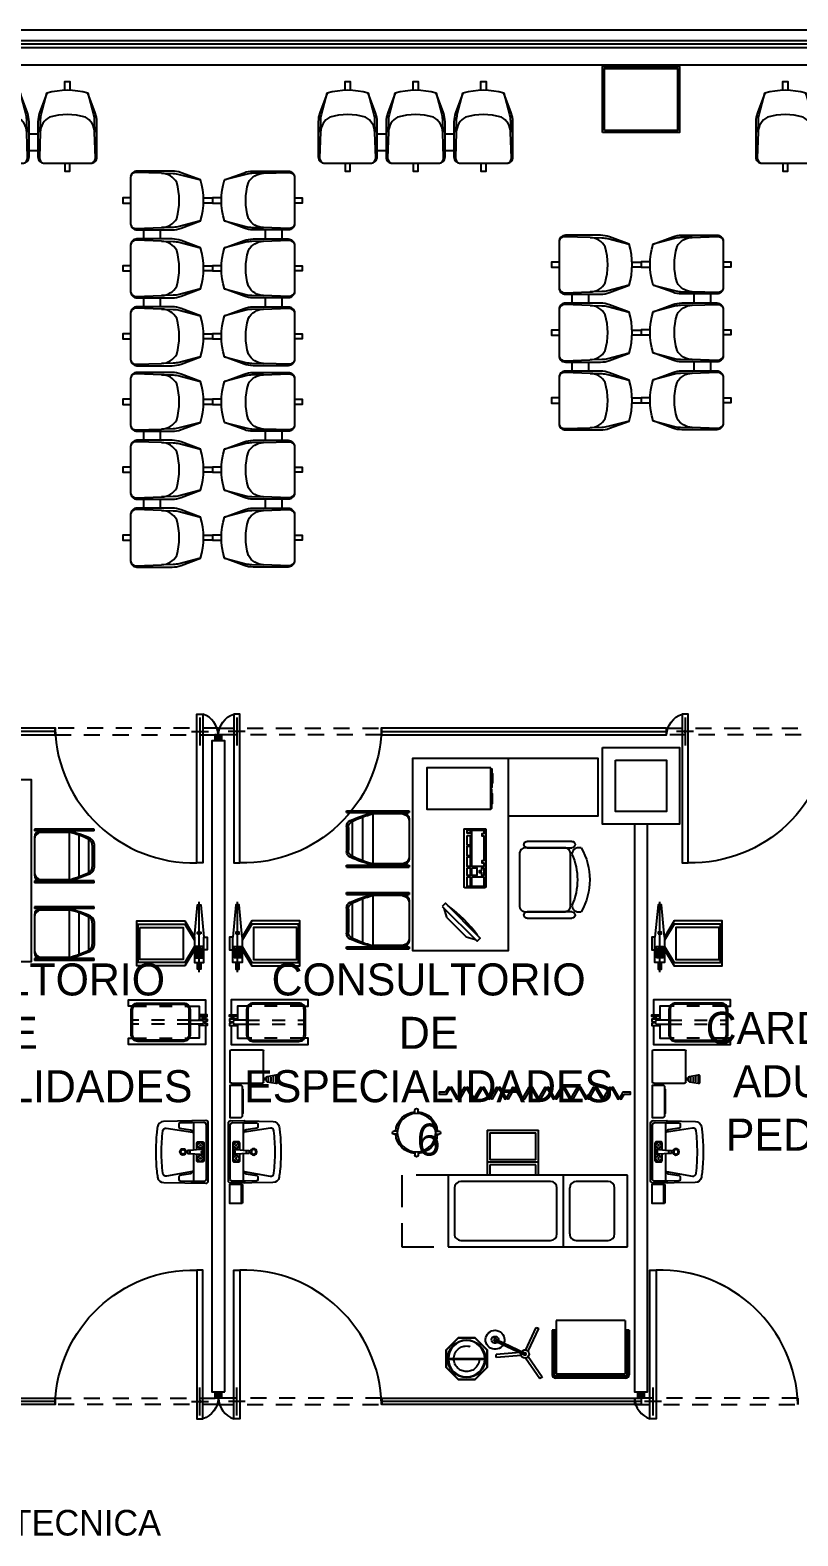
# Model space of a CAD drawing. Header units: millimetres. Extents: x 2523 to 2756, y 378 to 482.
# Drawn here: x 2583.61 to 2589.61, y 396.71 to 408.46 of the extents above; entities that cross this region are included whole.
import ezdxf

# ---------------------------------------------------------------- set-up
doc = ezdxf.new("R2010")
doc.units = ezdxf.units.MM
for name, pattern in [('DASHED', [0.75, 0.5, -0.25]), ('H25', [0.06, 0.0375, -0.0225]), ('HIDDEN', [0.375, 0.25, -0.125]), ('HIDDEN2', [0.1875, 0.125, -0.0625])]:
    doc.linetypes.add(name, pattern=pattern)
for name, color, linetype in [('CANCEL', 6, 'Continuous'), ('MOBILIARIO', 161, 'Continuous'), ('MOBSANIT', 161, 'Continuous')]:
    doc.layers.add(name, color=color, linetype=linetype)
doc.styles.add('STYLE1', font='GOTHIC.TTF')
doc.styles.add('STYLE2', font='GOTHIC.TTF')

# ---------------------------------------------------------------- blocks, each defined once
blk = doc.blocks.new('91040053')
for p, q in [((0.25, -0.41), (0.32, -0.41)), ((0.78, -0.41), (0.85, -0.41)), ((0.25, -0.54), (0.32, -0.54)), ((0.78, -0.54), (0.85, -0.54))]:
    blk.add_line(p, q)
for points in [[(0, -0.07), (0, 0), (0.04, 0), (0.04, -0.07)], [(0.53, -0.07), (0.53, 0), (0.57, 0), (0.57, -0.07)], [(1.06, -0.07), (1.06, 0), (1.1, 0), (1.1, -0.07)], [(0, -0.64), (0, -0.7), (0.04, -0.7), (0.04, -0.64)], [(0.53, -0.64), (0.53, -0.7), (0.57, -0.7), (0.57, -0.64)], [(1.06, -0.64), (1.06, -0.7), (1.1, -0.7), (1.1, -0.64)]]:
    blk.add_lwpolyline(points)
for points in [[(0.2, -0.64, 0.414214), (0.25, -0.59), (0.25, -0.316, 0.08968), (0.237, -0.246), (0.18, -0.093, 0.146279), (-0.14, -0.093), (-0.197, -0.246, 0.08968), (-0.21, -0.316), (-0.21, -0.59, 0.414214), (-0.16, -0.64)], [(0.73, -0.64, 0.414214), (0.78, -0.59), (0.78, -0.316, 0.08968), (0.767, -0.246), (0.71, -0.093, 0.146279), (0.39, -0.093), (0.333, -0.246, 0.08968), (0.32, -0.316), (0.32, -0.59, 0.414214), (0.37, -0.64)], [(1.26, -0.64, 0.414214), (1.31, -0.59), (1.31, -0.316, 0.08968), (1.297, -0.246), (1.24, -0.093, 0.146279), (0.92, -0.093), (0.863, -0.246, 0.08968), (0.85, -0.316), (0.85, -0.59, 0.414214), (0.9, -0.64)]]:
    blk.add_lwpolyline(points, format="xyb", close=True)
for points in [[(-0.192, -0.398), (-0.19, -0.307, -0.059336), (-0.184, -0.26), (-0.14, -0.093)], [(0.18, -0.093), (0.224, -0.26, -0.059336), (0.23, -0.307), (0.232, -0.398)], [(0.338, -0.398), (0.34, -0.307, -0.059336), (0.346, -0.26), (0.39, -0.093)], [(0.71, -0.093), (0.754, -0.26, -0.059336), (0.76, -0.307), (0.762, -0.398)], [(0.868, -0.398), (0.87, -0.307, -0.059336), (0.876, -0.26), (0.92, -0.093)], [(1.24, -0.093), (1.284, -0.26, -0.059336), (1.29, -0.307), (1.292, -0.398)], [(0.206, -0.64, 0.342318), (0.239, -0.596), (0.232, -0.399, 0.27208), (0.16, -0.28, 0.144285), (-0.12, -0.28, 0.27018), (-0.192, -0.398), (-0.199, -0.596, 0.342318), (-0.166, -0.64)], [(0.736, -0.64, 0.342318), (0.769, -0.596), (0.762, -0.399, 0.27208), (0.69, -0.28, 0.144285), (0.41, -0.28, 0.27018), (0.338, -0.398), (0.331, -0.596, 0.342318), (0.364, -0.64)], [(1.266, -0.64, 0.342318), (1.299, -0.596), (1.292, -0.399, 0.27208), (1.22, -0.28, 0.144285), (0.94, -0.28, 0.27018), (0.868, -0.398), (0.861, -0.596, 0.342318), (0.894, -0.64)]]:
    blk.add_lwpolyline(points, format="xyb")
blk = doc.blocks.new('PP3')
at = {"layer": 'CANCEL', "color": 252}
for p, q in [((-0.144, 0.134), (-0.144, -0.084)), ((-0.209, 0.025), (-0.078, 0.025))]:
    blk.add_line(p, q, dxfattribs=at)
at = {"layer": 'CANCEL'}
blk.add_line((-1.275, 0), (-1.275, 0.05), dxfattribs=at)
blk.add_lwpolyline([(-0.12, 0.16), (-0.12, -1), (-0.168, -1), (-0.168, 0.16), (-0.12, 0.16), (-0.12, -0.99)], dxfattribs=at)
at = {"layer": 'CANCEL', "color": 252, "linetype": 'HIDDEN2'}
blk.add_lwpolyline([(0, 0.05), (-1.275, 0.05), (-1.275, 0), (0, 0)], close=True, dxfattribs=at)
at = {"layer": 'CANCEL'}
blk.add_circle((-0.144, 0.025), 0.00483, dxfattribs=at)
for centre, radius, start, end in [((-0.177, -0.007), 0.177, 2.4258, 71.2368), ((-0.196, 0.079), 1.079, 181.5376, 271.514)]:
    blk.add_arc(centre, radius, start, end, dxfattribs=at)
blk = doc.blocks.new('LAMPARA DE PIE')
for p, q in [((-0.346, 0.029), (-0.346, 0.225)), ((-0.324, 0.031), (-0.324, 0.225)), ((-0.082, 0.007), (-0.325, 0.007)), ((-0.363, -0.008), (-0.531, -0.105)), ((-0.35, -0.026), (-0.52, -0.124)), ((-0.082, -0.007), (-0.325, -0.007)), ((-0.31, -0.023), (-0.142, -0.12)), ((-0.294, -0.007), (-0.131, -0.101))]:
    blk.add_line(p, q)
for centre, radius in [((-0.332, 0), 0.00973), ((-0.074, 0), 0.0101)]:
    blk.add_circle(centre, radius)
for centre, radius, start, end in [((-0.332, 0), 0.225, 87.8507, 93.4398), ((-0.332, 0), 0.032, 11.9864, 348.0136), ((-0.074, 0), 0.0743, 185.141, 174.859), ((-0.074, 0), 0.027, 194.2658, 165.7342), ((-0.332, 0), 0.225, 207.8507, 213.4398), ((-0.332, 0), 0.225, 327.8507, 333.4398)]:
    blk.add_arc(centre, radius, start, end)
blk = doc.blocks.new('MPASTEUR')
at = {"layer": 'MOBILIARIO'}
for p, q in [((0, -0.275), (0, 0.275)), ((0.015, -0.275), (0.015, 0.275)), ((0.375, 0.3), (0.025, 0.3)), ((0.375, 0.285), (0.025, 0.285)), ((0.03, -0.27), (0.03, 0.27)), ((0.45, 0.27), (0.03, 0.27)), ((0.375, 0.27), (0.375, 0.3)), ((0.45, -0.27), (0.45, 0.27)), ((0.375, -0.285), (0.025, -0.285)), ((0.375, -0.3), (0.025, -0.3)), ((0.45, -0.27), (0.03, -0.27)), ((0.375, -0.3), (0.375, -0.27))]:
    blk.add_line(p, q, dxfattribs=at)
for centre, radius, start, end in [((0.025, 0.275), 0.025, 90, 180), ((0.025, 0.275), 0.01, 90, 180), ((0.025, -0.275), 0.025, 180, 270), ((0.025, -0.275), 0.01, 180, 270)]:
    blk.add_arc(centre, radius, start, end, dxfattribs=at)
blk = doc.blocks.new('CUBETA')
for p, q in [((-0.147, 0.002), (0.148, 0.002)), ((-0.147, -0.002), (0.148, -0.002))]:
    blk.add_line(p, q)
for points in [[(-0.066, 0.162), (-0.161, 0.067), (-0.161, -0.067), (-0.066, -0.161), (0.068, -0.161), (0.163, -0.067), (0.163, 0.067), (0.068, 0.162)], [(-0.065, 0.16), (-0.159, 0.066), (-0.159, -0.066), (-0.065, -0.159), (0.067, -0.159), (0.161, -0.066), (0.161, 0.066), (0.067, 0.16)]]:
    blk.add_lwpolyline(points, close=True)
blk.add_circle((0, 0), 0.147)
at = {"linetype": 'DASHED'}
blk.add_circle((0, 0), 0.1, dxfattribs=at)
for start, end in [(1.0052, 178.9948), (181.0052, 358.9948)]:
    blk.add_arc((0, 0), 0.142, start, end)
blk = doc.blocks.new('MESUN')
at = {"layer": 'MOBILIARIO'}
for p, q in [((0, 1.76), (-0.56, 1.76)), ((-0.56, 1.76), (-0.56, 0.36)), ((-0.1, 1.66), (-0.46, 1.66)), ((0, 0.36), (0, 1.76)), ((-0.51, 1.61), (-0.51, 1.36)), ((-0.05, 1.36), (-0.05, 1.61)), ((-0.1, 1.31), (-0.46, 1.31)), ((0, 1.26), (-0.56, 1.26)), ((-0.1, 1.21), (-0.46, 1.21)), ((-0.56, 1.065), (-0.91, 1.065)), ((-0.91, 0.665), (-0.91, 1.065)), ((-0.66, 1.065), (-0.66, 0.665)), ((-0.51, 1.16), (-0.51, 0.46)), ((-0.05, 0.46), (-0.05, 1.16)), ((-0.68, 1.045), (-0.89, 1.045)), ((-0.89, 0.685), (-0.89, 1.045)), ((-0.68, 1.045), (-0.68, 0.685)), ((-0.56, 1.045), (-0.64, 1.045)), ((-0.64, 1.045), (-0.64, 0.685)), ((-0.91, 0.665), (-0.56, 0.665)), ((-0.89, 0.685), (-0.68, 0.685)), ((-0.64, 0.685), (-0.56, 0.685)), ((-0.56, 0.36), (0, 0.36)), ((-0.46, 0.41), (-0.1, 0.41))]:
    blk.add_line(p, q, dxfattribs=at)
at = {"layer": 'MOBILIARIO', "linetype": 'HIDDEN'}
for p, q in [((-0.56, 0.36), (-0.56, 0)), ((0, 0), (0, 0.36)), ((-0.56, 0), (0, 0))]:
    blk.add_line(p, q, dxfattribs=at)
at = {"layer": 'MOBILIARIO'}
for centre, start, end in [((-0.46, 1.61), 90, 180), ((-0.1, 1.61), 0, 90), ((-0.46, 1.36), 180, 270), ((-0.1, 1.36), 270, 0), ((-0.46, 1.16), 90, 180), ((-0.1, 1.16), 0, 90), ((-0.46, 0.46), 180, 270), ((-0.1, 0.46), 270, 0)]:
    blk.add_arc(centre, 0.05, start, end, dxfattribs=at)
blk = doc.blocks.new('Banco giratorio')
at = {"layer": 'MOBILIARIO'}
for p, q in [((-0.025, 0.312), (-0.025, 0.339)), ((0, 0.312), (0, 0.339)), ((-0.162, 0.175), (-0.189, 0.175)), ((-0.162, 0.15), (-0.189, 0.15)), ((0.137, 0.175), (0.164, 0.175)), ((0.137, 0.15), (0.164, 0.15)), ((-0.025, 0.013), (-0.025, -0.013)), ((0, 0.013), (0, -0.013))]:
    blk.add_line(p, q, dxfattribs=at)
blk.add_circle((-0.012, 0.163), 0.15, dxfattribs=at)
for centre, radius, start, end in [((-0.012, 0.163), 0.163, 94.386, 175.614), ((-0.012, 0.339), 0.0125, 0, 180), ((-0.012, 0.163), 0.163, 4.386, 85.614), ((-0.189, 0.163), 0.0125, 90, 270), ((-0.012, 0.163), 0.163, 184.386, 265.614), ((-0.012, 0.163), 0.163, 274.386, 355.614), ((0.164, 0.163), 0.0125, 270, 90), ((-0.012, -0.013), 0.0125, 180, 0)]:
    blk.add_arc(centre, radius, start, end, dxfattribs=at)
blk = doc.blocks.new('CORT')
for points in [[(0.06, 0.008), (0.01, 0.008), (0.01, -0.007), (0.069, -0.007), (0.096, 0.04), (0.083, 0.047)], [(0.159, -0.04), (0.109, 0.047), (0.096, 0.04), (0.146, -0.047)], [(0.159, -0.04), (0.209, 0.047), (0.222, 0.04), (0.172, -0.047)], [(0.285, -0.04), (0.235, 0.047), (0.222, 0.04), (0.272, -0.047)], [(0.285, -0.04), (0.335, 0.047), (0.348, 0.04), (0.298, -0.047)], [(0.411, -0.04), (0.361, 0.047), (0.348, 0.04), (0.398, -0.047)], [(0.411, -0.04), (0.461, 0.047), (0.474, 0.04), (0.424, -0.047)], [(0.537, -0.04), (0.487, 0.047), (0.474, 0.04), (0.524, -0.047)], [(0.537, -0.04), (0.587, 0.047), (0.6, 0.04), (0.55, -0.047)], [(0.663, -0.04), (0.613, 0.047), (0.6, 0.04), (0.65, -0.047)], [(0.663, -0.04), (0.713, 0.047), (0.726, 0.04), (0.676, -0.047)], [(0.789, -0.04), (0.739, 0.047), (0.726, 0.04), (0.776, -0.047)], [(0.789, -0.04), (0.839, 0.047), (0.852, 0.04), (0.802, -0.047)], [(0.915, -0.04), (0.865, 0.047), (0.852, 0.04), (0.902, -0.047)], [(0.915, -0.04), (0.965, 0.047), (0.978, 0.04), (0.928, -0.047)], [(1.041, -0.04), (0.991, 0.047), (0.978, 0.04), (1.028, -0.047)], [(1.041, -0.04), (1.091, 0.047), (1.104, 0.04), (1.054, -0.047)], [(1.167, -0.04), (1.117, 0.047), (1.104, 0.04), (1.154, -0.047)], [(1.167, -0.04), (1.217, 0.047), (1.23, 0.04), (1.18, -0.047)], [(1.293, -0.04), (1.243, 0.047), (1.23, 0.04), (1.28, -0.047)], [(1.293, -0.04), (1.343, 0.047), (1.356, 0.04), (1.306, -0.047)], [(1.419, -0.04), (1.369, 0.047), (1.356, 0.04), (1.406, -0.047)], [(1.454, -0.007), (1.504, -0.007), (1.504, 0.008), (1.446, 0.008), (1.419, -0.04), (1.432, -0.047)]]:
    blk.add_lwpolyline(points, close=True)
blk = doc.blocks.new('LVVZ1VS')
at = {"color": 8}
blk.add_line((0.012, -0.143), (-0.012, -0.143), dxfattribs=at)
for points in [[(0.24, -0.348), (0.245, -0.02, 0.418008), (0.225, 0), (-0.225, 0, 0.421093), (-0.245, -0.02), (-0.237, -0.349, 0.362961), (-0.195, -0.397, 0.013873), (-0.151, -0.403, 0.023993), (0.002, -0.41, 0.024799), (0.151, -0.403, 0.015126), (0.198, -0.396, 0.364514)], [(-0.075, -0.068, -0.247805), (-0.057, -0.086, 0.116963), (-0.045, -0.086, -0.247805), (-0.027, -0.068, 0.116963), (-0.027, -0.056, -0.247805), (-0.045, -0.038, 0.116963), (-0.057, -0.038, -0.247805), (-0.075, -0.056, 0.116963)], [(0.012, -0.14), (0.018, -0.069, 0.015831), (0.018, -0.069), (0.018, -0.042, 0.414214), (0.014, -0.038), (-0.014, -0.038, 0.414214), (-0.018, -0.042), (-0.018, -0.069, 0.015831), (-0.018, -0.069), (-0.012, -0.14, -0.015831), (-0.012, -0.141), (-0.012, -0.159, 0.414214), (-0.008, -0.163), (0.008, -0.163, 0.414214), (0.012, -0.159), (0.012, -0.141, -0.015831)], [(0.075, -0.068, 0.247805), (0.057, -0.086, -0.116963), (0.045, -0.086, 0.247805), (0.027, -0.068, -0.116963), (0.027, -0.056, 0.247805), (0.045, -0.038, -0.116963), (0.057, -0.038, 0.247805), (0.075, -0.056, -0.116963)]]:
    blk.add_lwpolyline(points, format="xyb", close=True)
for points in [[(0.243, -0.127, -0.408931), (0.24, -0.13), (0.231, -0.13, -0.419516), (0.228, -0.126), (0.229, -0.035, 0.49024), (0.209, -0.015), (-0.209, -0.015, 0.425911), (-0.229, -0.035), (-0.228, -0.126, -0.419516), (-0.231, -0.13), (-0.239, -0.13, -0.408931), (-0.242, -0.127)], [(0.144, -0.115, -0.368916), (0.154, -0.123), (0.189, -0.327, -0.428122), (0.167, -0.356, -0.027474), (0.002, -0.365, -0.026047), (-0.163, -0.356, -0.428854), (-0.185, -0.328), (-0.154, -0.123, -0.368908), (-0.144, -0.115), (-0.015, -0.115)], [(-0.017, -0.089), (-0.069, -0.089, -0.414214), (-0.078, -0.08), (-0.078, -0.044, -0.414214), (-0.069, -0.034), (0.068, -0.034, -0.414214), (0.078, -0.044), (0.078, -0.08, -0.414214), (0.068, -0.089), (0.017, -0.089)]]:
    blk.add_lwpolyline(points, format="xyb")
for points in [[(-0.228, -0.115), (-0.144, -0.115)], [(0.144, -0.115), (0.228, -0.115)]]:
    blk.add_lwpolyline(points, dxfattribs=at)
blk.add_lwpolyline([(0.015, -0.115), (0.144, -0.115)])
for points in [[(-0.228, -0.126), (-0.226, -0.22, 0.408931), (-0.216, -0.23), (-0.195, -0.23, 0.368908), (-0.185, -0.222), (-0.172, -0.138, -0.336277), (-0.162, -0.13), (-0.155, -0.13)], [(0.155, -0.13), (0.162, -0.13, -0.262297), (0.172, -0.138), (0.185, -0.222, 0.368908), (0.195, -0.23), (0.216, -0.23, 0.408931), (0.226, -0.22), (0.228, -0.126)]]:
    blk.add_lwpolyline(points, format="xyb", dxfattribs=at)
for centre, radius in [((-0.051, -0.062), 0.00337), ((-0.051, -0.062), 0.00337), ((0, -0.049), 0.00515), ((0.051, -0.062), 0.00337), ((0.051, -0.062), 0.00337)]:
    blk.add_circle(centre, radius)
for radius in [0.025, 0.0175]:
    blk.add_circle((0, -0.198), radius, dxfattribs=at)
for centre, start, end in [((-0.051, -0.062), 106.4867, 163.5133), ((-0.051, -0.062), 196.4867, 253.5133), ((-0.051, -0.062), 16.4867, 73.5133), ((-0.051, -0.062), 286.4867, 343.5133), ((0.051, -0.062), 106.4867, 163.5133), ((0.051, -0.062), 196.4867, 253.5133), ((0.051, -0.062), 16.4867, 73.5133), ((0.051, -0.062), 286.4867, 343.5133)]:
    blk.add_arc(centre, 0.0225, start, end, dxfattribs=at)
blk = doc.blocks.new('36211405')
at = {"color": 8}
for p, q in [((-0.298, 0.011), (-0.298, -0.009)), ((-0.298, -0.029), (-0.298, -0.039))]:
    blk.add_line(p, q, dxfattribs=at)
for p, q in [((-0.285, -0.009), (-0.285, 0.011)), ((-0.277, -0.009), (-0.277, 0.011))]:
    blk.add_line(p, q)
at = {"color": 8, "linetype": 'H25'}
for p, q in [((0.262, 0.091), (-0.159, 0.091)), ((-0.178, -0.019), (0.271, -0.019)), ((-0.178, -0.049), (0.271, -0.049)), ((0.262, -0.159), (-0.159, -0.159))]:
    blk.add_line(p, q, dxfattribs=at)
at = {"color": 8}
for points in [[(0.274, 0.091), (0.302, 0.091), (0.302, 0.141), (-0.298, 0.141), (-0.298, 0.024)], [(-0.171, 0.091), (-0.248, 0.091), (-0.248, -0.019)], [(-0.298, -0.059), (-0.298, -0.209), (0.302, -0.209), (0.302, -0.159), (0.274, -0.159)], [(-0.248, -0.049), (-0.248, -0.159), (-0.171, -0.159)]]:
    blk.add_lwpolyline(points, dxfattribs=at)
blk.add_lwpolyline([(-0.25, 0.011), (-0.311, 0.011), (-0.311, 0.024), (-0.25, 0.024)], close=True)
for points in [[(-0.128, 0.116, 0.414214), (-0.178, 0.066), (-0.178, -0.134, 0.414214), (-0.128, -0.184), (0.231, -0.184, 0.414214), (0.281, -0.134), (0.281, 0.066, 0.414214), (0.231, 0.116)], [(-0.128, 0.106, 0.414214), (-0.168, 0.066), (-0.168, -0.134, 0.414214), (-0.128, -0.174), (0.231, -0.174, 0.414214), (0.271, -0.134), (0.271, 0.066, 0.414214), (0.231, 0.106)]]:
    blk.add_lwpolyline(points, format="xyb", close=True)
for points in [[(-0.25, -0.019), (-0.25, -0.009), (-0.311, -0.009), (-0.311, -0.025), (-0.284, -0.033)], [(-0.284, -0.035), (-0.311, -0.043), (-0.311, -0.059), (-0.25, -0.059), (-0.25, -0.049)]]:
    blk.add_lwpolyline(points)
blk.add_lwpolyline([(-0.178, -0.019), (-0.269, -0.019, 1), (-0.269, -0.049), (-0.178, -0.049)], format="xyb")
blk = doc.blocks.new('31300054')
blk.add_line((-0.225, -0.0625), (0.325, -0.0625))
for points in [[(-0.05, -0.1), (-0.175, -0.175), (-0.175, -0.55), (0.175, -0.55), (0.175, -0.175), (0.05, -0.1), (0.3, -0.075), (0.3, -0.05), (0.05, -0.025), (0.05, 0), (-0.05, 0), (-0.05, -0.025)], [(-0.15, -0.05), (-0.2, -0.05), (-0.2, -0.075), (-0.15, -0.075)], [(0.05, -0.1), (-0.15, -0.1), (-0.15, -0.025), (0.05, -0.025)], [(-0.025, -0.1), (-0.15, -0.175), (-0.15, -0.5375), (0.15, -0.5375), (0.15, -0.175), (0.025, -0.1)]]:
    blk.add_lwpolyline(points)
for points in [[(-0.1125, -0.0375), (-0.025, -0.0375), (-0.025, -0.0875), (-0.1125, -0.0875)], [(-0.0375, -0.05), (-0.1, -0.05), (-0.1, -0.075), (-0.0375, -0.075)], [(0.075, -0.05), (0.075, -0.075), (0.0875, -0.075), (0.0875, -0.05)], [(0.125, -0.525), (0.125, -0.1875), (-0.125, -0.1875), (-0.125, -0.525)]]:
    blk.add_lwpolyline(points, close=True)
blk = doc.blocks.new('DEJ')
at = {"layer": 'MOBILIARIO'}
blk.add_line((0.075, 0.09), (-0.075, 0.09), dxfattribs=at)
blk.add_lwpolyline([(0.075, 0), (0.075, 0.09, 0.414214), (0.065, 0.1), (-0.065, 0.1, 0.414214), (-0.075, 0.09), (-0.075, 0)], format="xyb", close=True, dxfattribs=at)
blk = doc.blocks.new('511.836.0295')
for p, q in [((-0.05, -0.139), (-0.05, 0.211)), ((0, 0.211), (0, -0.139)), ((0.5, -0.139), (0.5, 0.211)), ((0.55, 0.211), (0.55, -0.139))]:
    blk.add_line(p, q)
for points in [[(0.05, 0.211, -0.414214), (0, 0.261), (0, 0.282)], [(0.5, 0.282), (0.5, 0.261, -0.414214), (0.45, 0.211)]]:
    blk.add_lwpolyline(points, format="xyb")
blk.add_lwpolyline([(0.45, -0.2), (0.05, -0.2, -0.414214), (0, -0.15), (0, 0.15, -0.414214), (0.05, 0.2), (0.45, 0.2, -0.414214), (0.5, 0.15), (0.5, -0.15, -0.414214)], format="xyb", close=True)
for centre, radius, start, end in [((-0.025, 0.211), 0.025, 0, 180), ((0.25, -0.145), 0.495, 59.6754, 120.3246), ((0.25, -0.242), 0.495, 66.1767, 113.8233), ((0.525, 0.211), 0.025, 0, 180), ((-0.025, -0.139), 0.025, 180, 0), ((0.525, -0.139), 0.025, 180, 0)]:
    blk.add_arc(centre, radius, start, end)
blk = doc.blocks.new('COMPU-B')
for p, q in [((372.676, 223.735), (372.523, 223.581)), ((372.748, 223.755), (372.676, 223.735)), ((372.523, 223.581), (372.502, 223.509))]:
    blk.add_line(p, q)
for points in [[(372.761, 223.768), (372.49, 223.496), (372.514, 223.472), (372.786, 223.743)], [(372.992, 223.573), (372.992, 223.55), (372.917, 223.55), (372.917, 223.573)], [(372.992, 223.538), (372.992, 223.443), (372.917, 223.443), (372.917, 223.538)], [(373.062, 223.573), (373.062, 223.55), (373.002, 223.55), (373.002, 223.573)], [(373.062, 223.538), (373.062, 223.498), (373.002, 223.498), (373.002, 223.538)], [(373.042, 223.46), (373.062, 223.46), (373.062, 223.443), (373.002, 223.443), (373.002, 223.46), (373.022, 223.46), (373.022, 223.478), (373.042, 223.478)], [(373.147, 223.573), (373.147, 223.55), (373.072, 223.55), (373.072, 223.573)], [(373.357, 223.443), (373.327, 223.443), (373.327, 223.46), (373.312, 223.46), (373.312, 223.443), (373.117, 223.443), (373.117, 223.46), (373.102, 223.46), (373.102, 223.443), (373.072, 223.443), (373.072, 223.538), (373.357, 223.538)], [(373.231, 223.573), (373.231, 223.55), (373.156, 223.55), (373.156, 223.573)], [(373.314, 223.573), (373.314, 223.55), (373.239, 223.55), (373.239, 223.573)], [(373.357, 223.573), (373.357, 223.55), (373.334, 223.55), (373.334, 223.573)]]:
    blk.add_lwpolyline(points, close=True)
blk.add_lwpolyline([(373.367, 223.433, -0.414214), (373.362, 223.428), (372.912, 223.428, -0.414214), (372.907, 223.433), (372.907, 223.593, -0.414214), (372.912, 223.598), (373.362, 223.598, -0.414214), (373.367, 223.593)], format="xyb", close=True)
blk.add_arc((371.93, 224.327), 1.031, 305.9746, 324.0254)
blk = doc.blocks.new('SILLAFAC')
for p, q in [((0.126, 0.22), (-0.364, 0.22)), ((-0.364, 0.22), (-0.364, 0.205)), ((0.126, 0.205), (-0.364, 0.205)), ((-0.364, 0.155), (-0.364, -0.155)), ((-0.364, 0.155), (-0.364, 0.135)), ((-0.082, 0.205), (-0.314, 0.205)), ((-0.082, 0.205), (-0.314, 0.205)), ((-0.314, 0.195), (-0.08, 0.195)), ((-0.08, 0.195), (-0.08, -0.195)), ((0, 0.171), (0, -0.171)), ((0.08, 0.135), (0.08, -0.135)), ((0.126, 0.205), (0.126, 0.22)), ((0.111, 0.089), (0.111, -0.089)), ((0.126, 0.098), (0.126, -0.098)), ((0.126, -0.205), (-0.364, -0.205)), ((-0.364, -0.205), (-0.364, -0.22)), ((0.126, -0.22), (-0.364, -0.22)), ((-0.314, -0.195), (-0.08, -0.195)), ((-0.082, -0.205), (-0.314, -0.205)), ((0.126, -0.22), (0.126, -0.205))]:
    blk.add_line(p, q)
for centre, radius, start, end in [((-0.314, 0.155), 0.05, 90, 180), ((-0.304, 0.136), 0.0594, 99.0812, 181.3077), ((-0.323, -0.794), 1.027, 65.8862, 76.4075), ((-0.244, -0.49), 0.705, 62.1983, 76.5409), ((0.061, 0.089), 0.05, 0, 62.1983), ((0.076, 0.098), 0.05, 0, 65.8862), ((0.061, -0.089), 0.05, 297.8017, 0), ((0.076, -0.098), 0.05, 294.1138, 0), ((-0.304, -0.136), 0.0594, 178.6923, 260.9188), ((-0.314, -0.155), 0.05, 180, 270), ((-0.323, 0.794), 1.027, 283.5925, 294.1138), ((-0.244, 0.49), 0.705, 283.4591, 297.8017)]:
    blk.add_arc(centre, radius, start, end)
blk = doc.blocks.new('18830057')
blk.add_lwpolyline([(0, -0.5), (0, 0), (0.325, 0), (0.325, -0.5)], close=True)
at = {"color": 8}
for points in [[(0.01, -0.5), (0.01, -0.5075), (0.045, -0.5075)], [(0.12, -0.5075), (0.155, -0.5075), (0.155, -0.5)], [(0.205, -0.5075), (0.17, -0.5075), (0.17, -0.5)], [(0.315, -0.5), (0.315, -0.5075), (0.28, -0.5075)]]:
    blk.add_lwpolyline(points, dxfattribs=at)
for points in [[(0.12, -0.5025), (0.045, -0.5025), (0.045, -0.5125), (0.12, -0.5125)], [(0.205, -0.5025), (0.28, -0.5025), (0.28, -0.5125), (0.205, -0.5125)]]:
    blk.add_lwpolyline(points, close=True, dxfattribs=at)
blk = doc.blocks.new('ESCMED1')
at = {"layer": 'MOBILIARIO'}
blk.add_lwpolyline([(-0.45, 0.75), (-0.45, 1.45), (0, 1.45), (0, 0), (-1.5, 0), (-1.5, 0.75), (0, 0.75)], dxfattribs=at)
at = {"layer": 'MOBILIARIO', "extrusion": (0, 0, -1), "xscale": -1, "zscale": -1}
blk.add_blockref('511.836.0295', (1.198, 1.034), dxfattribs=at)
at = {"layer": 'MOBILIARIO'}
for name, p, rotation in [('18830057', (-0.073, 0.112), 179.9978167563688), ('SILLAFAC', (-1.267, -0.39), 270.000000000026), ('SILLAFAC', (-0.629, -0.39), 270.000000000026)]:
    blk.add_blockref(name, p, dxfattribs=dict(at, rotation=rotation))
at = {"layer": 'MOBILIARIO', "xscale": -1, "rotation": 180.0000434723678}
blk.add_blockref('COMPU-B', (-373.917, 224), dxfattribs=at)
blk = doc.blocks.new('KK')
at = {"layer": 'CANCEL'}
blk.add_lwpolyline([(-0.025, -0.05), (-0.025, 0), (0.025, 0), (0.025, -0.05)], close=True, dxfattribs=at)
blk.add_solid([(-0.025, -0.05), (-0.025, 0), (0.025, -0.05), (0.025, 0)], dxfattribs=at)
blk = doc.blocks.new('BPED')
at = {"layer": 'MOBILIARIO'}
for p, q in [((0, -0.12), (0, 0.12)), ((0.25, 0.13), (0.01, 0.13)), ((0.26, -0.12), (0.26, 0.12)), ((-0.096, -0.076), (-0.096, -0.123)), ((-0.077, -0.079), (-0.077, -0.12)), ((-0.058, -0.082), (-0.058, -0.117)), ((-0.038, -0.085), (-0.038, -0.114)), ((-0.02, -0.093), (0, -0.093)), ((-0.02, -0.105), (0, -0.105)), ((0.25, -0.13), (0.01, -0.13))]:
    blk.add_line(p, q, dxfattribs=at)
blk.add_lwpolyline([(-0.02, -0.109, -0.367747), (-0.029, -0.119), (-0.098, -0.131, -0.462259), (-0.11, -0.121), (-0.11, -0.078, -0.462259), (-0.098, -0.068), (-0.029, -0.08, -0.367747), (-0.02, -0.09)], format="xyb", close=True, dxfattribs=at)
for centre, start, end in [((0.01, 0.12), 90, 180), ((0.25, 0.12), 0, 90), ((0.01, -0.12), 180, 270), ((0.25, -0.12), 270, 0)]:
    blk.add_arc(centre, 0.01, start, end, dxfattribs=at)
blk = doc.blocks.new('DEPAP')
at = {"layer": 'MOBILIARIO'}
blk.add_lwpolyline([(-0.11, 0.1), (0.11, 0.1, -0.414214), (0.125, 0.085), (0.125, 0), (-0.125, 0), (-0.125, 0.085, -0.414214)], format="xyb", close=True, dxfattribs=at)
blk.add_lwpolyline([(0.093, 0.1), (-0.093, 0.1), (-0.093, 0.106), (0.093, 0.106)], close=True, dxfattribs=at)

msp = doc.modelspace()

# ---------------------------------------------------------------- linework, layer by layer
for p, q in [((2590.6035, 408.3529), (2570.7817, 408.3529)), ((2588.6824, 407.6629), (2588.0812, 407.6629)), ((2588.6824, 407.6629), (2588.0812, 407.6629)), ((2583.8098, 402.9875), (2579.7536, 402.9875)), ((2586.3536, 402.9874), (2588.5817, 402.9876)), ((2583.8069, 397.7582), (2579.757, 397.7578)), ((2588.3818, 397.758), (2586.3569, 397.7578))]:
    msp.add_line(p, q)
for points in [[(2590.6035, 408.4628), (2570.7817, 408.4628), (2570.7817, 408.1928), (2590.6035, 408.1928)], [(2590.6035, 408.3779), (2570.7817, 408.3779), (2570.7817, 408.3279), (2590.6035, 408.3279)], [(2588.0812, 407.6629), (2588.0812, 408.1779), (2588.6824, 408.1779), (2588.6824, 407.6629)], [(2588.0812, 407.6629), (2588.0812, 408.1779), (2588.6824, 408.1779), (2588.6824, 407.6629)], [(2588.0962, 407.6779), (2588.0962, 408.1629), (2588.6674, 408.1629), (2588.6674, 407.6779), (2588.0962, 407.6779)], [(2588.0962, 407.6779), (2588.0962, 408.1629), (2588.6674, 408.1629), (2588.6674, 407.6779), (2588.0962, 407.6779)], [(2585.1317, 397.833), (2585.1317, 402.9138), (2585.0317, 402.9138), (2585.0317, 397.833)], [(2588.0817, 402.8629), (2588.6817, 402.8629), (2588.6817, 402.2629), (2588.0817, 402.2629)], [(2588.1817, 402.7629), (2588.5817, 402.7629), (2588.5817, 402.3629), (2588.1817, 402.3629)], [(2583.8069, 397.7832), (2583.8069, 397.7332), (2579.757, 397.7328), (2579.757, 397.7828), (2583.8069, 397.7832)], [(2588.3818, 397.783), (2588.3818, 397.733), (2586.3569, 397.7328), (2586.3569, 397.7828), (2588.3818, 397.783)]]:
    msp.add_lwpolyline(points, close=True)
at = {"linetype": 'Continuous'}
msp.add_lwpolyline([(2579.7536, 402.9625), (2583.8098, 402.9625), (2583.8098, 403.0125), (2579.7536, 403.0125), (2579.7536, 402.9625)], dxfattribs=at)
msp.add_lwpolyline([(2588.5817, 403.0125), (2586.3536, 403.0125), (2586.3536, 402.9625), (2588.5817, 402.9627)], close=True, dxfattribs=at)
msp.add_lwpolyline([(2588.3317, 402.2629), (2588.3317, 397.833), (2588.4317, 397.833), (2588.4317, 402.2629)])

# ---------------------------------------------------------------- block references
for name, p in [('PP3', (2585.0817, 402.9625)), ('KK', (2585.0817, 402.9638)), ('KK', (2585.0818, 402.9638)), ('KK', (2585.0818, 397.833)), ('KK', (2588.3817, 397.833))]:
    msp.add_blockref(name, p)
at = {"xscale": -1}
for p, rotation in [((2585.0817, 402.9625), 359.999999999974), ((2585.0819, 397.7828), 180)]:
    msp.add_blockref('PP3', p, dxfattribs=dict(at, rotation=rotation))
msp.add_blockref('PP3', (2588.5817, 402.9625), dxfattribs=at)
for p, rotation in [((2585.0819, 397.7828), 179.9999999999739), ((2588.3314, 397.7828), 179.9999999999218), ((2588.3317, 397.7828), 179.9999999998697)]:
    msp.add_blockref('PP3', p, dxfattribs=dict(rotation=rotation))
at = {"layer": 'MOBILIARIO'}
for p in [(2582.8236, 408.0629), (2586.0716, 408.0629), (2589.4879, 408.0629)]:
    msp.add_blockref('91040053', p, dxfattribs=at)
for name, p, rotation in [('91040053', (2585.0365, 407.1529), 270.0000000000521), ('91040053', (2588.3817, 406.6512), 270.0000000000521), ('91040053', (2585.0365, 405.5809), 270.0000000000521), ('CORT', (2588.31, 400.1649), 180.0000434703094), ('MESUN', (2586.5154, 398.9649), 269.9999565280231), ('MPASTEUR', (2587.9884, 397.9404), 89.9999565280231), ('CUBETA', (2587.0198, 398.091), 359.9999565280231)]:
    msp.add_blockref(name, p, dxfattribs=dict(at, rotation=rotation))
at = {"layer": 'MOBILIARIO', "xscale": -1}
for name, p, rotation in [('91040053', (2585.0365, 407.1529), 89.99999999989576), ('91040053', (2588.3831, 406.6529), 89.99999999989576), ('91040053', (2585.0365, 405.5809), 89.99999999989576), ('ESCMED1', (2586.5978, 402.778), 269.9999999991662)]:
    msp.add_blockref(name, p, dxfattribs=dict(at, rotation=rotation))
at = {"layer": 'MOBILIARIO', "xscale": 0.9499999999998181, "yscale": 0.9499999999998181, "zscale": 0.9499999999998181, "rotation": 90.00000000082275}
msp.add_blockref('ESCMED1', (2583.6216, 402.6138), dxfattribs=at)
at = {"layer": 'MOBILIARIO', "extrusion": (0, 0, -1)}
for name, p, zscale, rotation in [('31300054', (-2584.9945, 401.3333), -0.9999999999999996, 89.99995652794493), ('36211405', (-2584.6832, 400.752), -0.9999999999999996, 359.9999565280231), ('Banco giratorio', (-2586.7918, 399.8434), -1, 269.9999565296906), ('LAMPARA DE PIE', (-2587.1752, 398.2703), -1, 25.25800713484285)]:
    msp.add_blockref(name, p, dxfattribs=dict(at, zscale=zscale, rotation=rotation))
at = {"layer": 'MOBILIARIO', "extrusion": (0, 0, -1), "xscale": -1, "zscale": -1}
for name, p, rotation in [('31300054', (-2585.1689, 401.3333), 270.000043472055), ('31300054', (-2588.4658, 401.3333), 270.0000434712213), ('36211405', (-2585.4803, 400.752), 4.347197689824611e-05), ('36211405', (-2588.7772, 400.752), 4.347122134262803e-05)]:
    msp.add_blockref(name, p, dxfattribs=dict(at, rotation=rotation))
at = {"layer": 'MOBILIARIO', "linetype": 'ByBlock', "extrusion": (0, 0, -1)}
for name, p, zscale, rotation in [('BPED', (-2585.4338, 400.3723), -0.9999999999999996, 4.34712213046345e-05), ('BPED', (-2588.7307, 400.3723), -0.9999999999999996, 4.34712213046345e-05), ('DEPAP', (-2585.1707, 400.1002), -0.9999999999999996, 90.00004347122128), ('DEPAP', (-2588.4676, 400.1002), -0.9999999999999996, 90.00004347122128), ('DEJ', (-2585.1707, 399.3784), -1, 90.00004347205508), ('DEJ', (-2588.4676, 399.3784), -0.9999999999999996, 90.00004347122128)]:
    msp.add_blockref(name, p, dxfattribs=dict(at, zscale=zscale, rotation=rotation))
at = {"layer": 'MOBSANIT', "extrusion": (0, 0, -1), "xscale": -1, "zscale": -1, "rotation": 89.99995652794492}
msp.add_blockref('LVVZ1VS', (-2585.0036, 399.7059), dxfattribs=at)
at = {"layer": 'MOBSANIT', "extrusion": (0, 0, -1)}
for p, zscale, rotation in [((-2585.1599, 399.7059), -1, 270.000043472055), ((-2588.4568, 399.7059), -0.9999999999999996, 270.0000434712213)]:
    msp.add_blockref('LVVZ1VS', p, dxfattribs=dict(at, zscale=zscale, rotation=rotation))

# ---------------------------------------------------------------- texts
for s, insert, char_height, width, attachment_point, style in [('CONSULTORIO DE ESPECIALIDADES\\P5', (2583.4398, 400.4252), 0.25, 2.925303, 5, 'STYLE1'), ('CONSULTORIO DE ESPECIALIDADES\\P6', (2586.7235, 400.4252), 0.25, 2.925303, 5, 'STYLE1'), ('CARDIOLOGIA ADULTOS Y PEDIATRICA', (2590.0474, 400.2555), 0.25, 2.925303, 5, 'STYLE1'), ('CIRCULACION TECNICA', (2583.0888, 396.911), 0.2, 6.283449, 2, 'STYLE2')]:
    msp.add_mtext(s, dxfattribs=dict(insert=insert, char_height=char_height, width=width, attachment_point=attachment_point, style=style))

doc.saveas('drawing.dxf')
